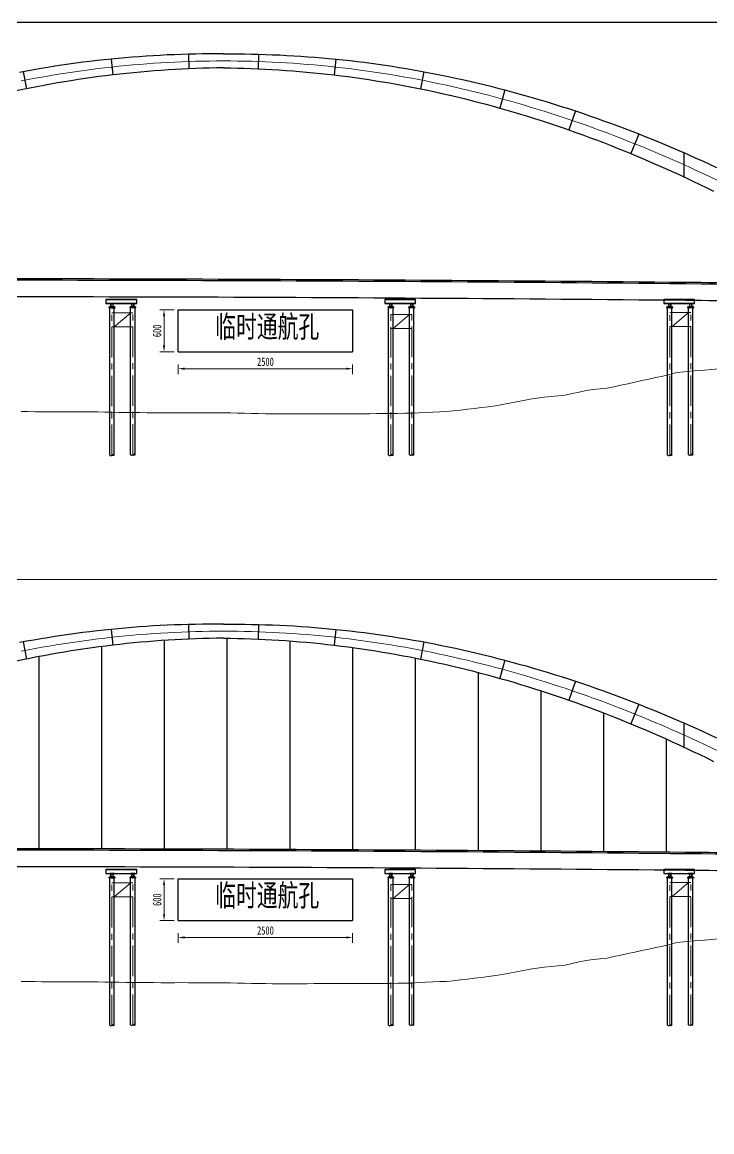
# Model space of a CAD drawing. Extents: x 1767995 to 4174245, y 542814 to 862564.
# Drawn here: x 3956465 to 4055362, y 703394 to 862564 of the extents above; entities that cross this region are included whole.
import ezdxf

# ---------------------------------------------------------------- set-up
doc = ezdxf.new("R2010")
doc.units = 0
doc.header["$LTSCALE"] = 3500
doc.linetypes.add('CENTER', pattern=[2, 1.25, -0.25, 0.25, -0.25])
doc.layers.get('Defpoints').update_dxf_attribs({"color": 8})
for name, color, linetype, lineweight in [('1粗实线', 1, 'Continuous', 30), ('3中心线', 6, 'CENTER', 18), ('5文本', 7, 'Continuous', 15), ('6标注线', 7, 'Continuous', 13), ('文字', 7, 'Continuous', 15), ('标注', 3, 'Continuous', 18), ('桥 构造粗实', 1, 'Continuous', 30), ('细实线', 7, 'Continuous', 15)]:
    doc.layers.add(name, color=color, linetype=linetype, lineweight=lineweight)
doc.layers.add('M_Prof', color=2, linetype='Continuous')
doc.styles.add('wlx0.7', font='仿宋_GB2312.TTF', dxfattribs={"width": 0.7})
doc.styles.add('图内文字', font='仿宋_GB2312.TTF', dxfattribs={"width": 0.7})
doc.dimstyles.new('600', dxfattribs={"dimscale": 600, "dimtxt": 2, "dimasz": 1.5, "dimexe": 1, "dimexo": 1, "dimgap": 0.65, "dimtad": 1, "dimdec": 0, "dimlfac": 0.1, "dimzin": 0, "dimdsep": 46, "dimtxsty": 'wlx0.7', "dimcen": 0, "dimclrd": 7, "dimclre": 7, "dimclrt": 7, "dimadec": 0, "dimazin": 0, "dimtfac": 1, "dimtdec": 0, "dimtmove": 1, "dimatfit": 3, "dimfxl": 1, "dimtolj": 1, "dimtzin": 0, "dimlwd": 13, "dimlwe": 13, "dimarcsym": 1})

# ---------------------------------------------------------------- blocks, each defined once
blk = doc.blocks.new('gdfgdfg')
at = {"layer": '细实线'}
for p, q in [((339782, 27001), (340782, 27080)), ((340782, 27080), (341782, 27159)), ((341782, 27159), (342782, 27238)), ((330782, 25349), (331782, 25575)), ((331782, 25575), (332782, 25790)), ((332782, 25790), (333782, 26002)), ((333782, 26002), (334782, 26213)), ((334782, 26213), (335782, 26458)), ((335782, 26458), (336782, 26715)), ((336782, 26715), (337782, 26844)), ((337782, 26844), (338782, 26929)), ((338782, 26929), (339782, 27001)), ((321782, 23699), (322782, 23930)), ((322782, 23930), (323782, 24162)), ((323782, 24162), (324782, 24282)), ((324782, 24282), (325782, 24389)), ((325782, 24389), (326782, 24496)), ((326782, 24496), (327782, 24700)), ((327782, 24700), (328782, 24915)), ((328782, 24915), (329782, 25130)), ((329782, 25130), (330782, 25349)), ((311782, 22152), (312782, 22343)), ((312782, 22343), (313782, 22534)), ((313782, 22534), (314782, 22726)), ((314782, 22726), (315782, 22910)), ((315782, 22910), (316782, 23066)), ((316782, 23066), (317782, 23173)), ((317782, 23173), (318782, 23280)), ((318782, 23280), (319782, 23387)), ((319782, 23387), (320782, 23494)), ((320782, 23494), (321782, 23699)), ((242782, 21145), (243782, 21127)), ((243782, 21127), (244782, 21108)), ((244782, 21108), (245782, 21097)), ((245782, 21097), (246782, 21089)), ((246782, 21089), (247782, 21081)), ((247782, 21081), (248782, 21073)), ((248782, 21073), (249782, 21075)), ((249782, 21075), (250782, 21077)), ((250782, 21077), (251782, 21074)), ((251782, 21074), (252782, 21071)), ((252782, 21071), (253782, 21069)), ((253782, 21069), (254782, 21058)), ((254782, 21058), (255782, 21033)), ((255782, 21033), (256782, 21017)), ((256782, 21017), (257782, 21003)), ((257782, 21003), (258782, 20989)), ((258782, 20989), (259782, 20975)), ((259782, 20975), (260782, 20969)), ((260782, 20969), (261782, 20965)), ((261782, 20965), (262782, 20960)), ((262782, 20960), (263782, 20956)), ((263782, 20956), (264782, 20958)), ((264782, 20958), (265782, 20966)), ((265782, 20966), (266782, 20961)), ((266782, 20961), (267782, 20955)), ((267782, 20955), (268782, 20948)), ((268782, 20948), (269782, 20942)), ((269782, 20942), (270782, 20936)), ((270782, 20936), (271782, 20941)), ((271782, 20941), (272782, 20932)), ((272782, 20932), (273782, 20906)), ((273782, 20906), (274782, 20880)), ((274782, 20880), (275782, 20855)), ((275782, 20855), (276782, 20831)), ((276782, 20831), (277782, 20822)), ((277782, 20822), (278782, 20818)), ((278782, 20818), (279782, 20814)), ((279782, 20814), (280782, 20810)), ((280782, 20810), (281782, 20806)), ((281782, 20806), (282782, 20810)), ((282782, 20810), (283782, 20817)), ((283782, 20817), (284782, 20820)), ((284782, 20820), (285782, 20822)), ((285782, 20822), (286782, 20825)), ((286782, 20825), (287782, 20828)), ((287782, 20828), (288782, 20828)), ((288782, 20828), (289782, 20828)), ((289782, 20828), (290782, 20828)), ((290782, 20828), (291782, 20829)), ((291782, 20829), (292782, 20829)), ((292782, 20829), (293782, 20836)), ((293782, 20836), (294782, 20850)), ((294782, 20850), (295782, 20863)), ((295782, 20863), (296782, 20876)), ((296782, 20876), (297782, 20889)), ((297782, 20889), (298782, 20902)), ((298782, 20902), (299782, 20970)), ((299782, 20970), (300782, 21019)), ((300782, 21019), (301782, 21063)), ((301782, 21063), (302782, 21107)), ((302782, 21107), (303782, 21151)), ((303782, 21151), (304782, 21229)), ((304782, 21229), (305782, 21355)), ((305782, 21355), (306782, 21473)), ((306782, 21473), (307782, 21592)), ((307782, 21592), (308782, 21710)), ((308782, 21710), (309782, 21829)), ((309782, 21829), (310782, 21972)), ((310782, 21972), (311782, 22152))]:
    blk.add_line(p, q, dxfattribs=at)
blk = doc.blocks.new('trret')
at = {"layer": '1粗实线'}
for p, q in [((3591816, 934986), (3591816, 941829)), ((3592446, 934986), (3592446, 941829)), ((3594816, 935186), (3594816, 941829)), ((3595446, 935186), (3595446, 941829)), ((3631816, 920589), (3631816, 941829)), ((3632446, 920589), (3632446, 941829)), ((3634816, 920637), (3634816, 941829)), ((3635446, 920637), (3635446, 941829)), ((3671816, 920589), (3671816, 941829)), ((3672446, 920589), (3672446, 941829)), ((3674816, 920637), (3674816, 941829)), ((3675446, 920637), (3675446, 941829)), ((3711816, 920589), (3711816, 941829)), ((3712446, 920589), (3712446, 941829)), ((3714816, 920637), (3714816, 941829)), ((3715446, 920637), (3715446, 941829)), ((3751816, 920589), (3751816, 941829)), ((3752446, 920589), (3752446, 941829)), ((3754816, 920637), (3754816, 941829)), ((3755446, 920637), (3755446, 941829))]:
    blk.add_line(p, q, dxfattribs=at)
for points in [[(3591275, 942319), (3595686, 942319), (3595686, 942907), (3591275, 942907)], [(3631275, 942333), (3635686, 942333), (3635686, 942921), (3631275, 942921)], [(3671275, 942333), (3675686, 942333), (3675686, 942921), (3671275, 942921)], [(3711275, 942333), (3715686, 942333), (3715686, 942921), (3711275, 942921)], [(3751275, 942333), (3755686, 942333), (3755686, 942921), (3751275, 942921)], [(3591816, 941679), (3591781, 941679), (3591731, 941729), (3591731, 941829), (3591731, 941729), (3591781, 941679)], [(3591731, 941829), (3592531, 941829)], [(3591987, 941829), (3591987, 941679), (3591975, 941679), (3591975, 941829), (3591975, 941679), (3591987, 941679)], [(3592287, 941829), (3592287, 941679), (3592275, 941679), (3592275, 941829), (3592275, 941679), (3592287, 941679)], [(3592481, 941679), (3592446, 941679)], [(3592531, 941729), (3592481, 941679), (3592531, 941729), (3592531, 941829)], [(3594816, 941679), (3594781, 941679), (3594731, 941729), (3594731, 941829), (3594731, 941729), (3594781, 941679)], [(3594731, 941829), (3595531, 941829)], [(3594987, 941829), (3594987, 941679), (3594975, 941679), (3594975, 941829), (3594975, 941679), (3594987, 941679)], [(3595287, 941829), (3595287, 941679), (3595275, 941679), (3595275, 941829), (3595275, 941679), (3595287, 941679)], [(3595481, 941679), (3595446, 941679)], [(3595531, 941729), (3595481, 941679), (3595531, 941729), (3595531, 941829)], [(3631816, 941679), (3631781, 941679), (3631731, 941729), (3631731, 941829), (3631731, 941729), (3631781, 941679)], [(3631731, 941829), (3632531, 941829)], [(3631987, 941829), (3631987, 941679), (3631975, 941679), (3631975, 941829), (3631975, 941679), (3631987, 941679)], [(3632287, 941829), (3632287, 941679), (3632275, 941679), (3632275, 941829), (3632275, 941679), (3632287, 941679)], [(3632481, 941679), (3632446, 941679)], [(3632531, 941729), (3632481, 941679), (3632531, 941729), (3632531, 941829)], [(3634816, 941679), (3634781, 941679), (3634731, 941729), (3634731, 941829), (3634731, 941729), (3634781, 941679)], [(3634731, 941829), (3635531, 941829)], [(3634987, 941829), (3634987, 941679), (3634975, 941679), (3634975, 941829), (3634975, 941679), (3634987, 941679)], [(3635287, 941829), (3635287, 941679), (3635275, 941679), (3635275, 941829), (3635275, 941679), (3635287, 941679)], [(3635481, 941679), (3635446, 941679)], [(3635531, 941729), (3635481, 941679), (3635531, 941729), (3635531, 941829)], [(3671816, 941679), (3671781, 941679), (3671731, 941729), (3671731, 941829), (3671731, 941729), (3671781, 941679)], [(3671731, 941829), (3672531, 941829)], [(3671987, 941829), (3671987, 941679), (3671975, 941679), (3671975, 941829), (3671975, 941679), (3671987, 941679)], [(3672287, 941829), (3672287, 941679), (3672275, 941679), (3672275, 941829), (3672275, 941679), (3672287, 941679)], [(3672481, 941679), (3672446, 941679)], [(3672531, 941729), (3672481, 941679), (3672531, 941729), (3672531, 941829)], [(3674816, 941679), (3674781, 941679), (3674731, 941729), (3674731, 941829), (3674731, 941729), (3674781, 941679)], [(3674731, 941829), (3675531, 941829)], [(3674987, 941829), (3674987, 941679), (3674975, 941679), (3674975, 941829), (3674975, 941679), (3674987, 941679)], [(3675287, 941829), (3675287, 941679), (3675275, 941679), (3675275, 941829), (3675275, 941679), (3675287, 941679)], [(3675481, 941679), (3675446, 941679)], [(3675531, 941729), (3675481, 941679), (3675531, 941729), (3675531, 941829)], [(3711816, 941679), (3711781, 941679), (3711731, 941729), (3711731, 941829), (3711731, 941729), (3711781, 941679)], [(3711731, 941829), (3712531, 941829)], [(3711987, 941829), (3711987, 941679), (3711975, 941679), (3711975, 941829), (3711975, 941679), (3711987, 941679)], [(3712287, 941829), (3712287, 941679), (3712275, 941679), (3712275, 941829), (3712275, 941679), (3712287, 941679)], [(3712481, 941679), (3712446, 941679)], [(3712531, 941729), (3712481, 941679), (3712531, 941729), (3712531, 941829)], [(3714816, 941679), (3714781, 941679), (3714731, 941729), (3714731, 941829), (3714731, 941729), (3714781, 941679)], [(3714731, 941829), (3715531, 941829)], [(3714987, 941829), (3714987, 941679), (3714975, 941679), (3714975, 941829), (3714975, 941679), (3714987, 941679)], [(3715287, 941829), (3715287, 941679), (3715275, 941679), (3715275, 941829), (3715275, 941679), (3715287, 941679)], [(3715481, 941679), (3715446, 941679)], [(3715531, 941729), (3715481, 941679), (3715531, 941729), (3715531, 941829)], [(3751816, 941679), (3751781, 941679), (3751731, 941729), (3751731, 941829), (3751731, 941729), (3751781, 941679)], [(3751731, 941829), (3752531, 941829)], [(3751987, 941829), (3751987, 941679), (3751975, 941679), (3751975, 941829), (3751975, 941679), (3751987, 941679)], [(3752287, 941829), (3752287, 941679), (3752275, 941679), (3752275, 941829), (3752275, 941679), (3752287, 941679)], [(3752481, 941679), (3752446, 941679)], [(3752531, 941729), (3752481, 941679), (3752531, 941729), (3752531, 941829)], [(3754816, 941679), (3754781, 941679), (3754731, 941729), (3754731, 941829), (3754731, 941729), (3754781, 941679)], [(3754731, 941829), (3755531, 941829)], [(3754987, 941829), (3754987, 941679), (3754975, 941679), (3754975, 941829), (3754975, 941679), (3754987, 941679)], [(3755287, 941829), (3755287, 941679), (3755275, 941679), (3755275, 941829), (3755275, 941679), (3755287, 941679)], [(3755481, 941679), (3755446, 941679)], [(3755531, 941729), (3755481, 941679), (3755531, 941729), (3755531, 941829)], [(3592022, 935006), (3592039, 935006), (3592039, 935151), (3592022, 935151)], [(3592243, 935006), (3592225, 935006), (3592225, 935151), (3592243, 935151)], [(3595022, 935186), (3595039, 935186), (3595039, 935331), (3595022, 935331)], [(3595243, 935186), (3595225, 935186), (3595225, 935331), (3595243, 935331)]]:
    blk.add_lwpolyline(points, close=True, dxfattribs=at)
for points in [[(3591731, 941845), (3591731, 941829), (3591731, 941845), (3592531, 941845), (3592531, 941829), (3592531, 941845)], [(3594731, 941845), (3594731, 941829), (3594731, 941845), (3595531, 941845), (3595531, 941829), (3595531, 941845)], [(3631731, 941845), (3631731, 941829), (3631731, 941845), (3632531, 941845), (3632531, 941829), (3632531, 941845)], [(3634731, 941845), (3634731, 941829), (3634731, 941845), (3635531, 941845), (3635531, 941829), (3635531, 941845)], [(3671731, 941845), (3671731, 941829), (3671731, 941845), (3672531, 941845), (3672531, 941829), (3672531, 941845)], [(3674731, 941845), (3674731, 941829), (3674731, 941845), (3675531, 941845), (3675531, 941829), (3675531, 941845)], [(3711731, 941845), (3711731, 941829), (3711731, 941845), (3712531, 941845), (3712531, 941829), (3712531, 941845)], [(3714731, 941845), (3714731, 941829), (3714731, 941845), (3715531, 941845), (3715531, 941829), (3715531, 941845)], [(3751731, 941845), (3751731, 941829), (3751731, 941845), (3752531, 941845), (3752531, 941829), (3752531, 941845)], [(3754731, 941845), (3754731, 941829), (3754731, 941845), (3755531, 941845), (3755531, 941829), (3755531, 941845)], [(3592534, 935006), (3591732, 935006), (3591732, 934976), (3592534, 934976), (3592534, 935006), (3592534, 935078), (3592488, 935151), (3592442, 935151)], [(3591732, 935006), (3591732, 935078), (3591778, 935151), (3591824, 935151)], [(3595534, 935186), (3594732, 935186), (3594732, 935157), (3595534, 935157), (3595534, 935186), (3595534, 935259), (3595488, 935331), (3595442, 935331)], [(3594732, 935186), (3594732, 935259), (3594778, 935331), (3594824, 935331)]]:
    blk.add_lwpolyline(points, dxfattribs=at)
at = {"layer": '3中心线'}
for p, q in [((3592131, 934986), (3592131, 941829)), ((3592131, 940829), (3595131, 940829)), ((3592451, 938829), (3594828, 940829)), ((3595131, 935186), (3595131, 941829)), ((3632131, 920589), (3632131, 941829)), ((3635131, 920637), (3635131, 941829)), ((3672131, 920589), (3672131, 941829)), ((3672131, 940996), (3675131, 940996)), ((3672451, 938996), (3674828, 940996)), ((3675131, 920637), (3675131, 941829)), ((3712131, 920589), (3712131, 941829)), ((3712131, 940746), (3715131, 940746)), ((3712451, 938746), (3714828, 940746)), ((3715131, 920637), (3715131, 941829)), ((3752131, 920589), (3752131, 941829)), ((3752131, 941034), (3755131, 941034)), ((3752451, 939034), (3754828, 941034)), ((3755131, 920637), (3755131, 941829)), ((3632131, 940615), (3635131, 940615)), ((3632451, 938615), (3634828, 940615)), ((3592131, 938829), (3595131, 938829)), ((3632131, 938615), (3635131, 938615)), ((3672131, 938996), (3675131, 938996)), ((3712131, 938746), (3715131, 938746)), ((3752131, 939034), (3755131, 939034))]:
    blk.add_line(p, q, dxfattribs=at)
at = {"layer": 'M_Prof'}
for p, q in [((3591275, 942887), (3595686, 942887)), ((3591275, 942339), (3595686, 942339)), ((3631275, 942901), (3635686, 942901)), ((3631275, 942353), (3635686, 942353)), ((3671275, 942901), (3675686, 942901)), ((3671275, 942353), (3675686, 942353)), ((3711275, 942901), (3715686, 942901)), ((3711275, 942353), (3715686, 942353)), ((3751275, 942901), (3755686, 942901)), ((3751275, 942353), (3755686, 942353))]:
    blk.add_line(p, q, dxfattribs=at)
for points in [[(3591831, 941845), (3592131, 941845), (3592131, 941863), (3592000, 941863, -0.4142136), (3591987, 941876), (3591987, 942302, -0.4142136), (3592000, 942315), (3592131, 942315), (3592131, 942333), (3591831, 942333), (3591831, 942315), (3591963, 942315, -0.4142136), (3591976, 942302), (3591976, 941876, -0.4142136), (3591963, 941863), (3591831, 941863)], [(3592131, 941845), (3592431, 941845), (3592431, 941863), (3592300, 941863, -0.4142136), (3592287, 941876), (3592287, 942302, -0.4142136), (3592300, 942315), (3592431, 942315), (3592431, 942333), (3592131, 942333), (3592131, 942315), (3592263, 942315, -0.4142136), (3592276, 942302), (3592276, 941876, -0.4142136), (3592263, 941863), (3592131, 941863)], [(3594831, 941845), (3595131, 941845), (3595131, 941863), (3595000, 941863, -0.4142136), (3594987, 941876), (3594987, 942302, -0.4142136), (3595000, 942315), (3595131, 942315), (3595131, 942333), (3594831, 942333), (3594831, 942315), (3594963, 942315, -0.4142136), (3594976, 942302), (3594976, 941876, -0.4142136), (3594963, 941863), (3594831, 941863)], [(3595131, 941845), (3595431, 941845), (3595431, 941863), (3595300, 941863, -0.4142136), (3595287, 941876), (3595287, 942302, -0.4142136), (3595300, 942315), (3595431, 942315), (3595431, 942333), (3595131, 942333), (3595131, 942315), (3595263, 942315, -0.4142136), (3595276, 942302), (3595276, 941876, -0.4142136), (3595263, 941863), (3595131, 941863)], [(3631831, 941845), (3632131, 941845), (3632131, 941863), (3632000, 941863, -0.4142136), (3631987, 941876), (3631987, 942302, -0.4142136), (3632000, 942315), (3632131, 942315), (3632131, 942333), (3631831, 942333), (3631831, 942315), (3631963, 942315, -0.4142136), (3631976, 942302), (3631976, 941876, -0.4142136), (3631963, 941863), (3631831, 941863)], [(3632131, 941845), (3632431, 941845), (3632431, 941863), (3632300, 941863, -0.4142136), (3632287, 941876), (3632287, 942302, -0.4142136), (3632300, 942315), (3632431, 942315), (3632431, 942333), (3632131, 942333), (3632131, 942315), (3632263, 942315, -0.4142136), (3632276, 942302), (3632276, 941876, -0.4142136), (3632263, 941863), (3632131, 941863)], [(3634831, 941845), (3635131, 941845), (3635131, 941863), (3635000, 941863, -0.4142136), (3634987, 941876), (3634987, 942302, -0.4142136), (3635000, 942315), (3635131, 942315), (3635131, 942333), (3634831, 942333), (3634831, 942315), (3634963, 942315, -0.4142136), (3634976, 942302), (3634976, 941876, -0.4142136), (3634963, 941863), (3634831, 941863)], [(3635131, 941845), (3635431, 941845), (3635431, 941863), (3635300, 941863, -0.4142136), (3635287, 941876), (3635287, 942302, -0.4142136), (3635300, 942315), (3635431, 942315), (3635431, 942333), (3635131, 942333), (3635131, 942315), (3635263, 942315, -0.4142136), (3635276, 942302), (3635276, 941876, -0.4142136), (3635263, 941863), (3635131, 941863)], [(3671831, 941845), (3672131, 941845), (3672131, 941863), (3672000, 941863, -0.4142136), (3671987, 941876), (3671987, 942302, -0.4142136), (3672000, 942315), (3672131, 942315), (3672131, 942333), (3671831, 942333), (3671831, 942315), (3671963, 942315, -0.4142136), (3671976, 942302), (3671976, 941876, -0.4142136), (3671963, 941863), (3671831, 941863)], [(3672131, 941845), (3672431, 941845), (3672431, 941863), (3672300, 941863, -0.4142136), (3672287, 941876), (3672287, 942302, -0.4142136), (3672300, 942315), (3672431, 942315), (3672431, 942333), (3672131, 942333), (3672131, 942315), (3672263, 942315, -0.4142136), (3672276, 942302), (3672276, 941876, -0.4142136), (3672263, 941863), (3672131, 941863)], [(3674831, 941845), (3675131, 941845), (3675131, 941863), (3675000, 941863, -0.4142136), (3674987, 941876), (3674987, 942302, -0.4142136), (3675000, 942315), (3675131, 942315), (3675131, 942333), (3674831, 942333), (3674831, 942315), (3674963, 942315, -0.4142136), (3674976, 942302), (3674976, 941876, -0.4142136), (3674963, 941863), (3674831, 941863)], [(3675131, 941845), (3675431, 941845), (3675431, 941863), (3675300, 941863, -0.4142136), (3675287, 941876), (3675287, 942302, -0.4142136), (3675300, 942315), (3675431, 942315), (3675431, 942333), (3675131, 942333), (3675131, 942315), (3675263, 942315, -0.4142136), (3675276, 942302), (3675276, 941876, -0.4142136), (3675263, 941863), (3675131, 941863)], [(3711831, 941845), (3712131, 941845), (3712131, 941863), (3712000, 941863, -0.4142136), (3711987, 941876), (3711987, 942302, -0.4142136), (3712000, 942315), (3712131, 942315), (3712131, 942333), (3711831, 942333), (3711831, 942315), (3711963, 942315, -0.4142136), (3711976, 942302), (3711976, 941876, -0.4142136), (3711963, 941863), (3711831, 941863)], [(3712131, 941845), (3712431, 941845), (3712431, 941863), (3712300, 941863, -0.4142136), (3712287, 941876), (3712287, 942302, -0.4142136), (3712300, 942315), (3712431, 942315), (3712431, 942333), (3712131, 942333), (3712131, 942315), (3712263, 942315, -0.4142136), (3712276, 942302), (3712276, 941876, -0.4142136), (3712263, 941863), (3712131, 941863)], [(3714831, 941845), (3715131, 941845), (3715131, 941863), (3715000, 941863, -0.4142136), (3714987, 941876), (3714987, 942302, -0.4142136), (3715000, 942315), (3715131, 942315), (3715131, 942333), (3714831, 942333), (3714831, 942315), (3714963, 942315, -0.4142136), (3714976, 942302), (3714976, 941876, -0.4142136), (3714963, 941863), (3714831, 941863)], [(3715131, 941845), (3715431, 941845), (3715431, 941863), (3715300, 941863, -0.4142136), (3715287, 941876), (3715287, 942302, -0.4142136), (3715300, 942315), (3715431, 942315), (3715431, 942333), (3715131, 942333), (3715131, 942315), (3715263, 942315, -0.4142136), (3715276, 942302), (3715276, 941876, -0.4142136), (3715263, 941863), (3715131, 941863)], [(3751831, 941845), (3752131, 941845), (3752131, 941863), (3752000, 941863, -0.4142136), (3751987, 941876), (3751987, 942302, -0.4142136), (3752000, 942315), (3752131, 942315), (3752131, 942333), (3751831, 942333), (3751831, 942315), (3751963, 942315, -0.4142136), (3751976, 942302), (3751976, 941876, -0.4142136), (3751963, 941863), (3751831, 941863)], [(3752131, 941845), (3752431, 941845), (3752431, 941863), (3752300, 941863, -0.4142136), (3752287, 941876), (3752287, 942302, -0.4142136), (3752300, 942315), (3752431, 942315), (3752431, 942333), (3752131, 942333), (3752131, 942315), (3752263, 942315, -0.4142136), (3752276, 942302), (3752276, 941876, -0.4142136), (3752263, 941863), (3752131, 941863)], [(3754831, 941845), (3755131, 941845), (3755131, 941863), (3755000, 941863, -0.4142136), (3754987, 941876), (3754987, 942302, -0.4142136), (3755000, 942315), (3755131, 942315), (3755131, 942333), (3754831, 942333), (3754831, 942315), (3754963, 942315, -0.4142136), (3754976, 942302), (3754976, 941876, -0.4142136), (3754963, 941863), (3754831, 941863)], [(3755131, 941845), (3755431, 941845), (3755431, 941863), (3755300, 941863, -0.4142136), (3755287, 941876), (3755287, 942302, -0.4142136), (3755300, 942315), (3755431, 942315), (3755431, 942333), (3755131, 942333), (3755131, 942315), (3755263, 942315, -0.4142136), (3755276, 942302), (3755276, 941876, -0.4142136), (3755263, 941863), (3755131, 941863)]]:
    blk.add_lwpolyline(points, format="xyb", close=True, dxfattribs=at)
for points in [[(3631816, 920589), (3631974, 920510), (3632131, 920589), (3632289, 920667), (3632446, 920589)], [(3632446, 920589), (3632289, 920510), (3632131, 920589)], [(3634816, 920637), (3634974, 920559), (3635131, 920637), (3635289, 920716), (3635446, 920637)], [(3635446, 920637), (3635289, 920559), (3635131, 920637)], [(3671816, 920589), (3671974, 920510), (3672131, 920589), (3672289, 920667), (3672446, 920589)], [(3672446, 920589), (3672289, 920510), (3672131, 920589)], [(3674816, 920637), (3674974, 920559), (3675131, 920637), (3675289, 920716), (3675446, 920637)], [(3675446, 920637), (3675289, 920559), (3675131, 920637)], [(3711816, 920589), (3711974, 920510), (3712131, 920589), (3712289, 920667), (3712446, 920589)], [(3712446, 920589), (3712289, 920510), (3712131, 920589)], [(3714816, 920637), (3714974, 920559), (3715131, 920637), (3715289, 920716), (3715446, 920637)], [(3715446, 920637), (3715289, 920559), (3715131, 920637)], [(3751816, 920589), (3751974, 920510), (3752131, 920589), (3752289, 920667), (3752446, 920589)], [(3752446, 920589), (3752289, 920510), (3752131, 920589)], [(3754816, 920637), (3754974, 920559), (3755131, 920637), (3755289, 920716), (3755446, 920637)], [(3755446, 920637), (3755289, 920559), (3755131, 920637)]]:
    blk.add_spline(points, degree=3, dxfattribs=at)
blk = doc.blocks.new('*D276')
at = {"color": 7, "linetype": 'Continuous', "lineweight": 13}
for p, q in [((3978846, 812074), (3978846, 813460)), ((4003846, 812074), (4003846, 813460)), ((3979746, 812860), (4002946, 812860))]:
    blk.add_line(p, q, dxfattribs=at)
at = {"color": 7}
for points in [[(3979746, 813010), (3979746, 812710), (3978846, 812860)], [(4002946, 813010), (4002946, 812710), (4003846, 812860)]]:
    blk.add_solid(points, dxfattribs=at)
at = {"layer": 'Defpoints', "color": 0}
for p in [(4003846, 812860), (3978846, 811474), (4003846, 811474)]:
    blk.add_point(p, dxfattribs=at)
at = {"color": 7, "insert": (3991346, 813850), "char_height": 1200, "attachment_point": 5, "style": 'wlx0.7'}
blk.add_mtext('\\A1;2500', dxfattribs=at)
blk = doc.blocks.new('*D277')
at = {"color": 7, "linetype": 'Continuous', "lineweight": 13}
for p, q in [((3978246, 821287), (3976204, 821287)), ((3976804, 820387), (3976804, 816187)), ((3978246, 815287), (3976204, 815287))]:
    blk.add_line(p, q, dxfattribs=at)
at = {"color": 7}
for points in [[(3976654, 820387), (3976954, 820387), (3976804, 821287)], [(3976654, 816187), (3976954, 816187), (3976804, 815287)]]:
    blk.add_solid(points, dxfattribs=at)
at = {"layer": 'Defpoints', "color": 0}
for p in [(3978846, 821287), (3976804, 815287), (3978846, 815287)]:
    blk.add_point(p, dxfattribs=at)
at = {"color": 7, "insert": (3975814, 818287), "char_height": 1200, "attachment_point": 5, "rotation": 90, "style": 'wlx0.7'}
blk.add_mtext('\\A1;600', dxfattribs=at)
blk = doc.blocks.new('*D278')
at = {"color": 7, "linetype": 'Continuous', "lineweight": 13}
for p, q in [((3978846, 730484), (3978846, 731871)), ((3979746, 731271), (4002946, 731271)), ((4003846, 730484), (4003846, 731871))]:
    blk.add_line(p, q, dxfattribs=at)
at = {"color": 7}
for points in [[(3979746, 731421), (3979746, 731121), (3978846, 731271)], [(4002946, 731421), (4002946, 731121), (4003846, 731271)]]:
    blk.add_solid(points, dxfattribs=at)
at = {"layer": 'Defpoints', "color": 0}
for p in [(4003846, 731271), (3978846, 729884), (4003846, 729884)]:
    blk.add_point(p, dxfattribs=at)
at = {"color": 7, "insert": (3991346, 732261), "char_height": 1200, "attachment_point": 5, "style": 'wlx0.7'}
blk.add_mtext('\\A1;2500', dxfattribs=at)
blk = doc.blocks.new('*D279')
at = {"color": 7, "linetype": 'Continuous', "lineweight": 13}
for p, q in [((3978246, 739697), (3976204, 739697)), ((3976804, 738797), (3976804, 734597)), ((3978246, 733697), (3976204, 733697))]:
    blk.add_line(p, q, dxfattribs=at)
at = {"color": 7}
for points in [[(3976654, 738797), (3976954, 738797), (3976804, 739697)], [(3976654, 734597), (3976954, 734597), (3976804, 733697)]]:
    blk.add_solid(points, dxfattribs=at)
at = {"layer": 'Defpoints', "color": 0}
for p in [(3978846, 739697), (3976804, 733697), (3978846, 733697)]:
    blk.add_point(p, dxfattribs=at)
at = {"color": 7, "insert": (3975814, 736697), "char_height": 1200, "attachment_point": 5, "rotation": 90, "style": 'wlx0.7'}
blk.add_mtext('\\A1;600', dxfattribs=at)

msp = doc.modelspace()

# ---------------------------------------------------------------- linework, layer by layer
for p, q in [((3978845.6, 815286.8), (3978845.6, 821286.8)), ((3978845.6, 821286.8), (4003845.6, 821286.8)), ((4003845.6, 821286.8), (4003845.6, 815286.8)), ((3978845.6, 815286.8), (4003845.6, 815286.8)), ((3978845.6, 733697.1), (3978845.6, 739697.1)), ((3978845.6, 739697.1), (4003845.6, 739697.1)), ((4003845.6, 739697.1), (4003845.6, 733697.1)), ((3978845.6, 733697.1), (4003845.6, 733697.1))]:
    msp.add_line(p, q)
at = {"layer": '1粗实线'}
for points in [[(3883834, 825611.7, -0.00107357), (3910820.5, 825750.6), (3910835.1, 825750.6, -0.00324992), (4053829.4, 825250.2), (4053859.7, 825249.9, -0.00141572), (4087834, 824813.9, -0.00141345)], [(3883834, 825411.7, -0.00107356), (3910820.5, 825550.6), (3910835.1, 825550.6, -0.00324992), (4053829.4, 825050.2), (4053859.7, 825049.9, -0.00133237), (4085834, 824644.9, -0.00133237)], [(3883834, 823031.7, -0.00107356), (3910820.5, 823170.6), (3910835.1, 823170.6, -0.00324992), (4053829.4, 822670.2), (4053859.7, 822669.9, -0.00141572), (4087834, 822233.9)], [(3883834, 743857, -0.00107357), (3910820.5, 743995.9), (3910835.1, 743996, -0.00324992), (4053829.4, 743495.5), (4053859.7, 743495.2, -0.00141572), (4087834, 743059.2, -0.00141345)], [(3883834, 743657, -0.00107356), (3910820.5, 743795.9), (3910835.1, 743796, -0.00324992), (4053829.4, 743295.5), (4053859.7, 743295.2, -0.00133237), (4085834, 742890.2, -0.00133237)], [(3883834, 741277, -0.00107356), (3910820.5, 741415.9), (3910835.1, 741416, -0.00324992), (4053829.4, 740915.5), (4053859.7, 740915.2, -0.00141572), (4087834, 740479.2)]]:
    msp.add_lwpolyline(points, format="xyb", dxfattribs=at)
at = {"layer": '5文本'}
msp.add_line((3692995, 782626.7, -0.3), (4174245, 782626.7, -0.3), dxfattribs=at)
at = {"layer": 'Defpoints', "elevation": -0.3}
msp.add_lwpolyline([(3692995, 862564.2), (4174245, 862564.2), (4174245, 542814.2), (3692995, 542814.2)], close=True, dxfattribs=at)
at = {"layer": '标注', "color": 8, "ltscale": 550}
for points in [[(3985334, 857008.4), (3984334, 857005), (3983334, 856994.8), (3982334, 856977.7), (3981334, 856953.8), (3980334, 856923), (3979334, 856885.5), (3978334, 856841.1), (3977334, 856789.8), (3976334, 856731.8), (3975334, 856666.9), (3974334, 856595.2), (3973334, 856516.6), (3972334, 856431.2), (3971334, 856339), (3970334, 856240), (3969334, 856134.1), (3968334, 856021.4), (3967334, 855901.9), (3966334, 855775.5), (3965334, 855642.3), (3964334, 855502.3), (3963334, 855355.4), (3962334, 855201.8), (3961334, 855041.2), (3960334, 854873.9), (3959334, 854699.7), (3958334, 854518.7), (3957334, 854330.9), (3956334, 854136.2)], [(3985334, 857008.4), (3986334, 857005), (3987334, 856994.8), (3988334, 856977.7), (3989334, 856953.8), (3990334, 856923), (3991334, 856885.5), (3992334, 856841.1), (3993334, 856789.8), (3994334, 856731.8), (3995334, 856666.9), (3996334, 856595.2), (3997334, 856516.6), (3998334, 856431.2), (3999334, 856339), (4000334, 856240), (4001334, 856134.1), (4002334, 856021.4), (4003334, 855901.9), (4004334, 855775.5), (4005334, 855642.3), (4006334, 855502.3), (4007334, 855355.4), (4008334, 855201.8), (4009334, 855041.2), (4010334, 854873.9), (4011334, 854699.7), (4012334, 854518.7), (4013334, 854330.9), (4014334, 854136.2), (4015334, 853934.7), (4016334, 853726.4), (4017334, 853511.2), (4018334, 853289.2), (4019334, 853060.4), (4020334, 852824.7), (4021334, 852582.3), (4022334, 852332.9), (4023334, 852076.8), (4024334, 851813.8), (4025334, 851544), (4026334, 851267.4), (4027334, 850983.9), (4028334, 850693.6), (4029334, 850396.5), (4030334, 850092.5), (4031334, 849781.8), (4032334, 849464.1), (4033334, 849139.7), (4034334, 848808.4), (4035334, 848470.3), (4036334, 848125.4), (4037334, 847773.6), (4038334, 847415), (4039334, 847049.6), (4040334, 846677.3), (4041334, 846298.2), (4042334, 845912.3), (4043334, 845519.5), (4044334, 845119.9), (4045334, 844713.5), (4046334, 844300.3), (4047334, 843880.2), (4048334, 843453.3), (4049334, 843019.6), (4050334, 842579), (4051334, 842131.6), (4051334, 842131.6)], [(4051334, 842130.6), (4052334, 841676.4), (4053334, 841215.3), (4054334, 840747.4), (4055334, 840272.7), (4056334, 839791.1)], [(3985334, 775208.8), (3984334, 775205.4), (3983334, 775195.1), (3982334, 775178), (3981334, 775154.1), (3980334, 775123.4), (3979334, 775085.8), (3978334, 775041.4), (3977334, 774990.2), (3976334, 774932.1), (3975334, 774867.2), (3974334, 774795.5), (3973334, 774717), (3972334, 774631.6), (3971334, 774539.4), (3970334, 774440.3), (3969334, 774334.5), (3968334, 774221.8), (3967334, 774102.2), (3966334, 773975.9), (3965334, 773842.7), (3964334, 773702.7), (3963334, 773555.8), (3962334, 773402.1), (3961334, 773241.6), (3960334, 773074.2), (3959334, 772900.1), (3958334, 772719.1), (3957334, 772531.2), (3956334, 772336.6)], [(3985334, 775208.8), (3986334, 775205.4), (3987334, 775195.1), (3988334, 775178), (3989334, 775154.1), (3990334, 775123.4), (3991334, 775085.8), (3992334, 775041.4), (3993334, 774990.2), (3994334, 774932.1), (3995334, 774867.2), (3996334, 774795.5), (3997334, 774717), (3998334, 774631.6), (3999334, 774539.4), (4000334, 774440.3), (4001334, 774334.5), (4002334, 774221.8), (4003334, 774102.2), (4004334, 773975.9), (4005334, 773842.7), (4006334, 773702.7), (4007334, 773555.8), (4008334, 773402.1), (4009334, 773241.6), (4010334, 773074.2), (4011334, 772900.1), (4012334, 772719.1), (4013334, 772531.2), (4014334, 772336.6), (4015334, 772135.1), (4016334, 771926.7), (4017334, 771711.6), (4018334, 771489.6), (4019334, 771260.7), (4020334, 771025.1), (4021334, 770782.6), (4022334, 770533.3), (4023334, 770277.2), (4024334, 770014.2), (4025334, 769744.4), (4026334, 769467.7), (4027334, 769184.3), (4028334, 768894), (4029334, 768596.9), (4030334, 768292.9), (4031334, 767982.1), (4032334, 767664.5), (4033334, 767340), (4034334, 767008.8), (4035334, 766670.7), (4036334, 766325.7), (4037334, 765973.9), (4038334, 765615.3), (4039334, 765249.9), (4040334, 764877.6), (4041334, 764498.6), (4042334, 764112.6), (4043334, 763719.9), (4044334, 763320.3), (4045334, 762913.9), (4046334, 762500.6), (4047334, 762080.6), (4048334, 761653.7), (4049334, 761219.9), (4050334, 760779.4), (4051334, 760332), (4051334, 760331.9)], [(4051334, 760330.9), (4052334, 759876.7), (4053334, 759415.7), (4054334, 758947.8), (4055334, 758473.1), (4056334, 757991.5)]]:
    msp.add_lwpolyline(points, dxfattribs=at)
at = {"layer": '桥 构造粗实'}
for p, q in [((3980301.9, 857966.3), (3980366.1, 855879.7)), ((3990366, 857966.3), (3990301.9, 855879.7)), ((3969206.3, 857267), (3969461.6, 855001.3)), ((4001461.7, 857267), (4001206.3, 855001.3)), ((3956595.3, 855459.9), (3957072.7, 853007.2)), ((4014072.7, 855459.9), (4013595.3, 853007.2)), ((4025693.9, 852845.2), (4024974.1, 850242.9)), ((4035802.8, 849829.2), (4034865.3, 847111.4)), ((4035802.8, 849829.2), (4034865.3, 847111.4)), ((4044904.9, 846524.6), (4043763.1, 843715.3)), ((4051334, 843853.6), (4051334, 840392.7)), ((4051334, 843852.6), (4051334, 840391.7)), ((3969206.3, 775467.3), (3969461.6, 773201.7)), ((3980301.9, 776166.6), (3980366.1, 774080.1)), ((3990366, 776166.6), (3990301.9, 774080.1)), ((4001461.7, 775467.3), (4001206.3, 773201.7)), ((3956595.3, 773660.2), (3957072.7, 771207.5)), ((3976834, 773884.4), (3976834, 743923.8)), ((3985834, 774202.7), (3985834, 743892.3)), ((3994834, 773813.7), (3994834, 743853.4)), ((4014072.7, 773660.2), (4013595.3, 771207.5)), ((3967834, 772999.5), (3967834, 743947.9)), ((4003834, 772866.6), (4003834, 743807.2)), ((3958834, 771555.7), (3958834, 743964.7)), ((4012834, 771360.8), (4012834, 743753.6)), ((4025693.9, 771045.5), (4024974.1, 768443.3)), ((4021834, 769295.3), (4021834, 743692.6)), ((4035802.8, 768029.6), (4034865.3, 765311.7)), ((4035802.8, 768029.6), (4034865.3, 765311.7)), ((4030834, 766669.6), (4030834, 743624.3)), ((4044904.9, 764725), (4043763.1, 761915.6)), ((4039834, 763482.9), (4039834, 743548.6)), ((4051334, 762054), (4051334, 758593)), ((4051334, 762053), (4051334, 758592)), ((4048834, 759768.2), (4048834, 743465.6))]:
    msp.add_line(p, q, dxfattribs=at)
for points in [[(3985334, 858008.4), (3984327.1, 858013.7), (3983320.1, 858012.2), (3982313, 858003.7), (3981305.7, 857988.4), (3980298.4, 857966.2), (3979290.9, 857937.1), (3978283.3, 857901.1), (3977275.6, 857858.2), (3976267.8, 857808.5), (3975259.9, 857751.9), (3974251.9, 857688.3), (3973243.7, 857617.9), (3972235.5, 857540.6), (3971227.1, 857456.4), (3970218.7, 857365.3), (3969210.1, 857267.4), (3968201.5, 857162.5), (3967192.7, 857050.7), (3966183.9, 856932.1), (3965174.9, 856806.5), (3964165.9, 856674), (3963156.8, 856534.7), (3962147.6, 856388.4), (3961138.2, 856235.3), (3960128.8, 856075.2), (3959119.4, 855908.3), (3958109.8, 855734.4), (3957100.1, 855553.7), (3956090.4, 855366)], [(3985334, 858008.4), (3986340.9, 858013.7), (3987347.9, 858012.2), (3988355, 858003.7), (3989362.3, 857988.4), (3990369.6, 857966.2), (3991377.1, 857937.1), (3992384.7, 857901.1), (3993392.4, 857858.2), (3994400.2, 857808.5), (3995408.1, 857751.9), (3996416.1, 857688.3), (3997424.3, 857617.9), (3998432.5, 857540.6), (3999440.8, 857456.4), (4000449.3, 857365.3), (4001457.8, 857267.4), (4002466.5, 857162.5), (4003475.2, 857050.7), (4004484.1, 856932.1), (4005493, 856806.5), (4006502.1, 856674), (4007511.2, 856534.7), (4008520.4, 856388.4), (4009529.7, 856235.3), (4010539.1, 856075.2), (4011548.6, 855908.3), (4012558.2, 855734.4), (4013567.9, 855553.7), (4014577.6, 855366), (4015587.4, 855171.5), (4016597.3, 854970), (4017607.3, 854761.7), (4018617.4, 854546.4), (4019627.5, 854324.3), (4020637.7, 854095.2), (4021648, 853859.2), (4022658.3, 853616.3), (4023668.8, 853366.6), (4024679.2, 853109.9), (4025689.8, 852846.3), (4026700.4, 852575.8), (4027711.1, 852298.4), (4028721.8, 852014.1), (4029732.6, 851722.9), (4030743.5, 851424.8), (4031754.4, 851119.8), (4032765.4, 850807.8), (4033776.4, 850489), (4034787.5, 850163.3), (4035798.6, 849830.7), (4036809.8, 849491.1), (4037821, 849144.7), (4038832.2, 848791.3), (4039843.6, 848431.1), (4040854.9, 848063.9), (4041866.3, 847689.9), (4042877.7, 847308.9), (4043889.2, 846921), (4044900.7, 846526.3), (4045912.3, 846124.6), (4046923.9, 845716.1), (4047935.5, 845300.6), (4048947.2, 844878.2), (4049958.8, 844449), (4050970.6, 844012.8), (4051334, 843853.6)], [(3985334, 856008.4), (3984340.9, 855996.3), (3983347.9, 855977.4), (3982355, 855951.6), (3981362.3, 855919.2), (3980369.6, 855879.9), (3979377.1, 855833.9), (3978384.7, 855781), (3977392.4, 855721.4), (3976400.2, 855655.1), (3975408.1, 855581.9), (3974416.1, 855502), (3973424.3, 855415.3), (3972432.5, 855321.9), (3971440.8, 855221.6), (3970449.3, 855114.6), (3969457.8, 855000.9), (3968466.5, 854880.3), (3967475.2, 854753), (3966484.1, 854619), (3965493, 854478.1), (3964502.1, 854330.5), (3963511.2, 854176.2), (3962520.4, 854015.1), (3961529.7, 853847.2), (3960539.1, 853672.5), (3959548.6, 853491.1), (3958558.2, 853303), (3957567.9, 853108), (3956577.6, 852906.3), (3955587.4, 852697.9)], [(3985334, 856008.4), (3986327.1, 855996.3), (3987320.1, 855977.4), (3988313, 855951.6), (3989305.7, 855919.2), (3990298.4, 855879.9), (3991290.9, 855833.9), (3992283.3, 855781), (3993275.6, 855721.4), (3994267.8, 855655.1), (3995259.9, 855581.9), (3996251.9, 855502), (3997243.7, 855415.3), (3998235.5, 855321.9), (3999227.1, 855221.6), (4000218.7, 855114.6), (4001210.1, 855000.9), (4002201.5, 854880.3), (4003192.7, 854753), (4004183.9, 854619), (4005174.9, 854478.1), (4006165.9, 854330.5), (4007156.8, 854176.2), (4008147.6, 854015.1), (4009138.2, 853847.2), (4010128.8, 853672.5), (4011119.4, 853491.1), (4012109.8, 853303), (4013100.1, 853108), (4014090.4, 852906.3), (4015080.5, 852697.9), (4016070.6, 852482.7), (4017060.7, 852260.7), (4018050.6, 852032), (4019040.5, 851796.5), (4020030.3, 851554.3), (4021020, 851305.3), (4022009.6, 851049.5), (4022999.2, 850787), (4023988.7, 850517.8), (4024978.2, 850241.8), (4025967.6, 849959), (4026956.9, 849669.4), (4027946.1, 849373.2), (4028935.4, 849070.1), (4029924.5, 848760.3), (4030913.6, 848443.7), (4031902.6, 848120.4), (4032891.6, 847790.4), (4033880.5, 847453.5), (4034869.4, 847109.9), (4035858.2, 846759.6), (4036847, 846402.5), (4037835.7, 846038.6), (4038824.4, 845668), (4039813.1, 845290.7), (4040801.7, 844906.5), (4041790.2, 844515.6), (4042778.7, 844118), (4043767.2, 843713.6), (4044755.7, 843302.4), (4045744.1, 842884.5), (4046732.5, 842459.8), (4047720.8, 842028.4), (4048709.1, 841590.2), (4049697.4, 841145.2), (4050685.7, 840693.5), (4051334, 840392.7)], [(4051334, 843852.6), (4051982.3, 843568.7), (4052994.1, 843118.7), (4054005.9, 842661.9), (4055017.7, 842198.1), (4056029.6, 841727.5)], [(4051334, 840391.7), (4051673.9, 840234), (4052662.1, 839768.7), (4053650.3, 839296.7), (4054638.4, 838817.9), (4055626.5, 838332.4)], [(3985334, 776208.8), (3984327.1, 776214.1), (3983320.1, 776212.5), (3982313, 776204.1), (3981305.7, 776188.7), (3980298.4, 776166.5), (3979290.9, 776137.4), (3978283.3, 776101.5), (3977275.6, 776058.6), (3976267.8, 776008.9), (3975259.9, 775952.2), (3974251.9, 775888.7), (3973243.7, 775818.3), (3972235.5, 775741), (3971227.1, 775656.8), (3970218.7, 775565.7), (3969210.1, 775467.7), (3968201.5, 775362.9), (3967192.7, 775251.1), (3966183.9, 775132.4), (3965174.9, 775006.9), (3964165.9, 774874.4), (3963156.8, 774735.1), (3962147.6, 774588.8), (3961138.2, 774435.7), (3960128.8, 774275.6), (3959119.4, 774108.7), (3958109.8, 773934.8), (3957100.1, 773754.1), (3956090.4, 773566.4)], [(3985334, 776208.8), (3986340.9, 776214.1), (3987347.9, 776212.5), (3988355, 776204.1), (3989362.3, 776188.7), (3990369.6, 776166.5), (3991377.1, 776137.4), (3992384.7, 776101.5), (3993392.4, 776058.6), (3994400.2, 776008.9), (3995408.1, 775952.2), (3996416.1, 775888.7), (3997424.3, 775818.3), (3998432.5, 775741), (3999440.8, 775656.8), (4000449.3, 775565.7), (4001457.8, 775467.7), (4002466.5, 775362.9), (4003475.2, 775251.1), (4004484.1, 775132.4), (4005493, 775006.9), (4006502.1, 774874.4), (4007511.2, 774735.1), (4008520.4, 774588.8), (4009529.7, 774435.7), (4010539.1, 774275.6), (4011548.6, 774108.7), (4012558.2, 773934.8), (4013567.9, 773754.1), (4014577.6, 773566.4), (4015587.4, 773371.9), (4016597.3, 773170.4), (4017607.3, 772962), (4018617.4, 772746.8), (4019627.5, 772524.6), (4020637.7, 772295.5), (4021648, 772059.6), (4022658.3, 771816.7), (4023668.8, 771566.9), (4024679.2, 771310.2), (4025689.8, 771046.6), (4026700.4, 770776.2), (4027711.1, 770498.8), (4028721.8, 770214.5), (4029732.6, 769923.2), (4030743.5, 769625.1), (4031754.4, 769320.1), (4032765.4, 769008.2), (4033776.4, 768689.4), (4034787.5, 768363.6), (4035798.6, 768031), (4036809.8, 767691.5), (4037821, 767345), (4038832.2, 766991.7), (4039843.6, 766631.4), (4040854.9, 766264.3), (4041866.3, 765890.2), (4042877.7, 765509.3), (4043889.2, 765121.4), (4044900.7, 764726.6), (4045912.3, 764325), (4046923.9, 763916.4), (4047935.5, 763500.9), (4048947.2, 763078.6), (4049958.8, 762649.3), (4050970.6, 762213.1), (4051334, 762054)], [(3985334, 774208.8), (3984340.9, 774196.6), (3983347.9, 774177.7), (3982355, 774152), (3981362.3, 774119.5), (3980369.6, 774080.3), (3979377.1, 774034.2), (3978384.7, 773981.4), (3977392.4, 773921.8), (3976400.2, 773855.4), (3975408.1, 773782.3), (3974416.1, 773702.4), (3973424.3, 773615.7), (3972432.5, 773522.2), (3971440.8, 773422), (3970449.3, 773315), (3969457.8, 773201.2), (3968466.5, 773080.7), (3967475.2, 772953.4), (3966484.1, 772819.3), (3965493, 772678.5), (3964502.1, 772530.9), (3963511.2, 772376.5), (3962520.4, 772215.4), (3961529.7, 772047.5), (3960539.1, 771872.9), (3959548.6, 771691.5), (3958558.2, 771503.3), (3957567.9, 771308.4), (3956577.6, 771106.7), (3955587.4, 770898.3)], [(3985334, 774208.8), (3986327.1, 774196.6), (3987320.1, 774177.7), (3988313, 774152), (3989305.7, 774119.5), (3990298.4, 774080.3), (3991290.9, 774034.2), (3992283.3, 773981.4), (3993275.6, 773921.8), (3994267.8, 773855.4), (3995259.9, 773782.3), (3996251.9, 773702.4), (3997243.7, 773615.7), (3998235.5, 773522.2), (3999227.1, 773422), (4000218.7, 773315), (4001210.1, 773201.2), (4002201.5, 773080.7), (4003192.7, 772953.4), (4004183.9, 772819.3), (4005174.9, 772678.5), (4006165.9, 772530.9), (4007156.8, 772376.5), (4008147.6, 772215.4), (4009138.2, 772047.5), (4010128.8, 771872.9), (4011119.4, 771691.5), (4012109.8, 771503.3), (4013100.1, 771308.4), (4014090.4, 771106.7), (4015080.5, 770898.3), (4016070.6, 770683), (4017060.7, 770461.1), (4018050.6, 770232.4), (4019040.5, 769996.9), (4020030.3, 769754.6), (4021020, 769505.7), (4022009.6, 769249.9), (4022999.2, 768987.4), (4023988.7, 768718.1), (4024978.2, 768442.1), (4025967.6, 768159.3), (4026956.9, 767869.8), (4027946.1, 767573.5), (4028935.4, 767270.5), (4029924.5, 766960.7), (4030913.6, 766644.1), (4031902.6, 766320.8), (4032891.6, 765990.7), (4033880.5, 765653.9), (4034869.4, 765310.3), (4035858.2, 764960), (4036847, 764602.9), (4037835.7, 764239), (4038824.4, 763868.4), (4039813.1, 763491), (4040801.7, 763106.9), (4041790.2, 762716), (4042778.7, 762318.4), (4043767.2, 761914), (4044755.7, 761502.8), (4045744.1, 761084.9), (4046732.5, 760660.2), (4047720.8, 760228.7), (4048709.1, 759790.5), (4049697.4, 759345.6), (4050685.7, 758893.8), (4051334, 758593)], [(4051334, 762053), (4051982.3, 761769.1), (4052994.1, 761319.1), (4054005.9, 760862.2), (4055017.7, 760398.5), (4056029.6, 759927.8)], [(4051334, 758592), (4051673.9, 758434.3), (4052662.1, 757969.1), (4053650.3, 757497.1), (4054638.4, 757018.3), (4055626.5, 756532.7)]]:
    msp.add_lwpolyline(points, dxfattribs=at)

# ---------------------------------------------------------------- block references
at = {"layer": '6标注线'}
for p in [(297202.9, -120113.2), (297202.9, -201900.1)]:
    msp.add_blockref('trret', p, dxfattribs=at)
at = {"layer": '文字'}
for p in [(3713552.5, 785579), (3713552.5, 703824.3)]:
    msp.add_blockref('gdfgdfg', p, dxfattribs=at)

# ---------------------------------------------------------------- texts
at = {"layer": '5文本', "char_height": 3125, "attachment_point": 1, "style": '图内文字'}
for insert in [(3984142.8, 820456.1), (3984142.8, 738866.4)]:
    msp.add_mtext('临时通航孔', dxfattribs=dict(at, insert=insert))

# ---------------------------------------------------------------- dimensions: what is measured, and where the dimension line sits
for base, p1, p2, picture, middle in [((3976804.5, 815286.8), (3978845.6, 821286.8), (3978845.6, 815286.8), '*D277', (3975814.5, 818286.8)), ((3976804.5, 733697.1), (3978845.6, 739697.1), (3978845.6, 733697.1), '*D279', (3975814.5, 736697.1))]:
    dim = msp.add_linear_dim(base=base, p1=p1, p2=p2, angle=90, dimstyle='600')
    dim.commit()
    dim.dimension.update_dxf_attribs({"geometry": picture, "text_midpoint": middle})
for base, p1, p2, picture, middle in [((4003845.6, 812860.4), (3978845.6, 811474), (4003845.6, 811474), '*D276', (3991345.6, 813850.4)), ((4003845.6, 731270.7), (3978845.6, 729884.4), (4003845.6, 729884.4), '*D278', (3991345.6, 732260.7))]:
    dim = msp.add_linear_dim(base=base, p1=p1, p2=p2, dimstyle='600')
    dim.commit()
    dim.dimension.update_dxf_attribs({"geometry": picture, "text_midpoint": middle})

doc.saveas('drawing.dxf')
